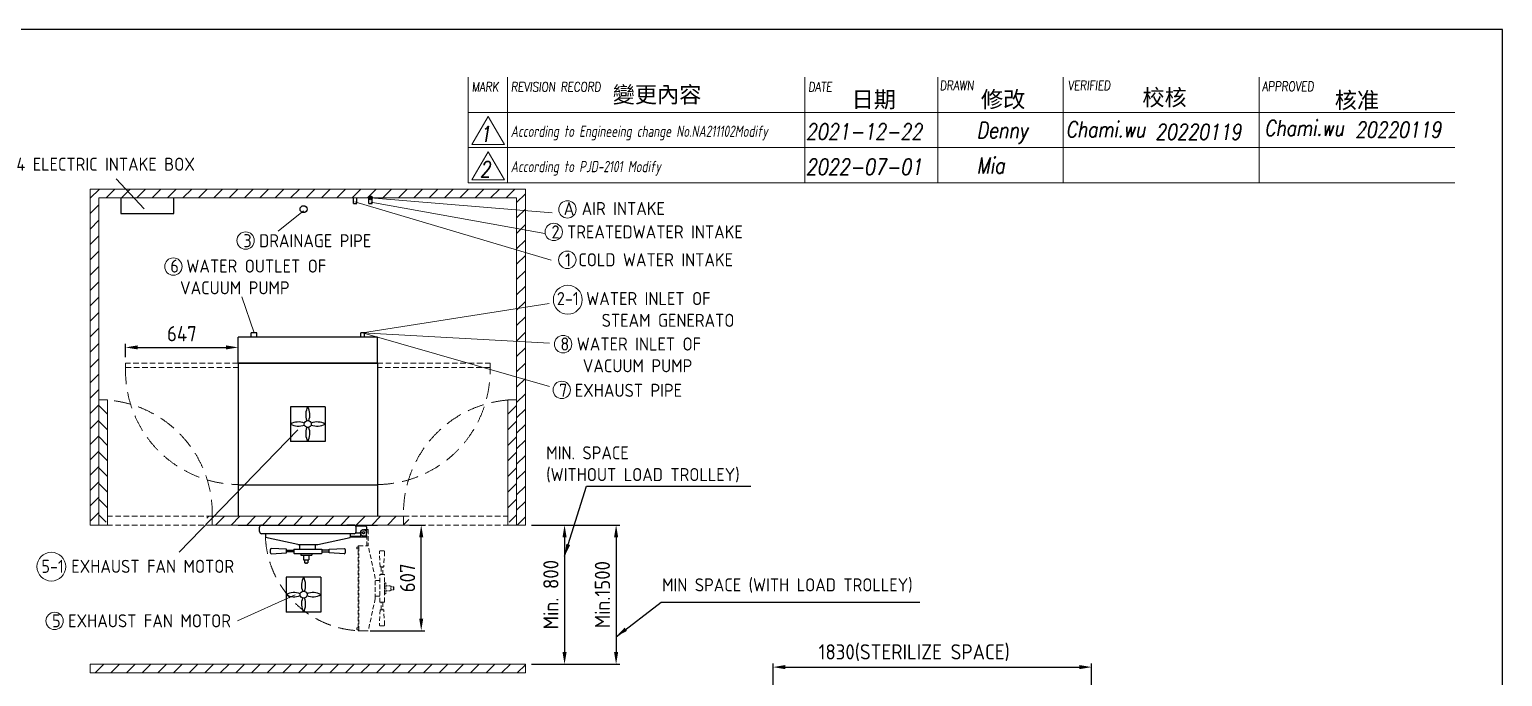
# Model space of a CAD drawing. Header units: millimetres. Extents: x -578208 to -156879, y -40412 to 7119.
# Drawn here: x -165343 to -156879, y -12664 to -8946 of the extents above; entities that cross this region are included whole.
import ezdxf

# ---------------------------------------------------------------- set-up
doc = ezdxf.new("R2010")
doc.units = ezdxf.units.MM
doc.header["$MEASUREMENT"] = 0
doc.linetypes.add('HIDDEN', pattern=[9.525, 6.35, -3.175])
doc.layers.get('0').update_dxf_attribs({"lineweight": 25})
for name, color, linetype, lineweight in [('D', 3, 'Continuous', 13), ('F', 7, 'Continuous', 15), ('H', 2, 'HIDDEN', 15), ('S', 4, 'Continuous', 15), ('T', 4, 'Continuous', 15)]:
    doc.layers.add(name, color=color, linetype=linetype, lineweight=lineweight)
doc.styles.get("Standard").update_dxf_attribs({"font": 'KAIU.TTF'})
doc.styles.add('STU25', font='isocp2.shx')
doc.styles.add('Text', font='romans.shx', dxfattribs={"width": 0.8, "oblique": 10})
doc.dimstyles.new('STU25', dxfattribs={"dimscale": 35, "dimtxt": 2.5, "dimasz": 2, "dimexe": 0.6, "dimexo": 1, "dimgap": 1, "dimtad": 1, "dimdsep": 46, "dimtxsty": 'STU25', "dimcen": 2, "dimazin": 2, "dimtfac": 1, "dimtmove": 0, "dimatfit": 3, "dimfxl": 0, "dimtolj": 1, "dimtzin": 0, "dimarcsym": 0})
doc.dimstyles.new('STU25$7', dxfattribs={"dimscale": 35, "dimtxt": 2.5, "dimasz": 2, "dimexe": 1.25, "dimexo": 0.625, "dimgap": 1, "dimtad": 0, "dimdec": 4, "dimdsep": 46, "dimtxsty": 'STU25', "dimcen": 2.5, "dimazin": 2, "dimtfac": 1, "dimtdec": 4, "dimtmove": 0, "dimatfit": 3, "dimfxl": 0, "dimtolj": 1, "dimtzin": 0, "dimarcsym": 0})

# ---------------------------------------------------------------- blocks, each defined once
blk = doc.blocks.new('*D10')
at = {"layer": 'D', "color": 0, "lineweight": -2}
for p, q in [((-162458.6, -11793.2), (-162247.3, -11793.2)), ((-162268.3, -11863.2), (-162268.3, -12523.2)), ((-162458.6, -12593.2), (-162247.3, -12593.2))]:
    blk.add_line(p, q, dxfattribs=at)
at = {"layer": 'D', "color": 0}
for points in [[(-162256.6, -11863.2), (-162280, -11863.2), (-162268.3, -11793.2)], [(-162280, -12523.2), (-162256.6, -12523.2), (-162268.3, -12593.2)]]:
    blk.add_solid(points, dxfattribs=at)
at = {"layer": 'Defpoints', "color": 0}
for p in [(-162493.6, -11793.2), (-162493.6, -12593.2), (-162268.3, -12593.2)]:
    blk.add_point(p, dxfattribs=at)
at = {"layer": 'D', "color": 0, "insert": (-162347, -12193.2), "char_height": 87.5, "attachment_point": 5, "rotation": 90, "style": 'STU25'}
blk.add_mtext('\\A1;{\\Fisocp2.shx;Min. 800}', dxfattribs=at)
blk = doc.blocks.new('*D11')
at = {"layer": 'D', "color": 0, "lineweight": -2}
for p, q in [((-162458.6, -11793.2), (-161951.2, -11793.2)), ((-161972.2, -11863.2), (-161972.2, -12523.2)), ((-162458.6, -12593.2), (-161951.2, -12593.2))]:
    blk.add_line(p, q, dxfattribs=at)
at = {"layer": 'D', "color": 0}
for points in [[(-161960.5, -11863.2), (-161983.8, -11863.2), (-161972.2, -11793.2)], [(-161983.8, -12523.2), (-161960.5, -12523.2), (-161972.2, -12593.2)]]:
    blk.add_solid(points, dxfattribs=at)
at = {"layer": 'Defpoints', "color": 0}
for p in [(-162493.6, -11793.2), (-162493.6, -12593.2), (-161972.2, -12593.2)]:
    blk.add_point(p, dxfattribs=at)
at = {"layer": 'D', "color": 0, "insert": (-162050.9, -12193.2), "char_height": 87.5, "attachment_point": 5, "rotation": 90, "style": 'STU25'}
blk.add_mtext('\\A1;{\\Fisocp2.shx;Min.1500}', dxfattribs=at)
blk = doc.blocks.new('*D18')
at = {"layer": 'D', "color": 0, "lineweight": -2}
for p, q in [((-164790.6, -10828.2), (-164790.6, -10751.6)), ((-164720.6, -10772.6), (-164213.6, -10772.6)), ((-164143.6, -10828.2), (-164143.6, -10751.6))]:
    blk.add_line(p, q, dxfattribs=at)
at = {"layer": 'D', "color": 0}
for points in [[(-164720.6, -10760.9), (-164720.6, -10784.2), (-164790.6, -10772.6)], [(-164213.6, -10784.2), (-164213.6, -10760.9), (-164143.6, -10772.6)]]:
    blk.add_solid(points, dxfattribs=at)
at = {"layer": 'Defpoints', "color": 0}
for p in [(-164143.6, -10772.6), (-164790.6, -10863.2), (-164143.6, -10863.2)]:
    blk.add_point(p, dxfattribs=at)
at = {"layer": 'D', "color": 0, "insert": (-164467.1, -10693.8), "char_height": 87.5, "attachment_point": 5, "style": 'STU25'}
blk.add_mtext('\\A1;647', dxfattribs=at)
blk = doc.blocks.new('*D19')
at = {"layer": 'D', "color": 0, "lineweight": -2}
for p, q in [((-163158.6, -11793.2), (-163070.9, -11793.2)), ((-163091.9, -12330.6), (-163091.9, -11863.2)), ((-163385.9, -12400.6), (-163070.9, -12400.6))]:
    blk.add_line(p, q, dxfattribs=at)
at = {"layer": 'D', "color": 0}
for points in [[(-163080.2, -11863.2), (-163103.6, -11863.2), (-163091.9, -11793.2)], [(-163103.6, -12330.6), (-163080.2, -12330.6), (-163091.9, -12400.6)]]:
    blk.add_solid(points, dxfattribs=at)
at = {"layer": 'Defpoints', "color": 0}
for p in [(-163193.6, -11793.2), (-163091.9, -11793.2), (-163420.9, -12400.6)]:
    blk.add_point(p, dxfattribs=at)
at = {"layer": 'D', "color": 0, "insert": (-163170.6, -12096.9), "char_height": 87.5, "attachment_point": 5, "rotation": 90, "style": 'STU25'}
blk.add_mtext('\\A1;607', dxfattribs=at)
blk = doc.blocks.new('*D22')
at = {"layer": 'D', "color": 0, "lineweight": -2}
for p, q in [((-161070.3, -12908.2), (-161070.3, -12588.6)), ((-161000.3, -12609.6), (-159310.3, -12609.6)), ((-159240.3, -12908.2), (-159240.3, -12588.6))]:
    blk.add_line(p, q, dxfattribs=at)
at = {"layer": 'D', "color": 0}
for points in [[(-161000.3, -12597.9), (-161000.3, -12621.2), (-161070.3, -12609.6)], [(-159310.3, -12621.2), (-159310.3, -12597.9), (-159240.3, -12609.6)]]:
    blk.add_solid(points, dxfattribs=at)
at = {"layer": 'Defpoints', "color": 0}
for p in [(-159240.3, -12609.6), (-161070.3, -12943.2), (-159240.3, -12943.2)]:
    blk.add_point(p, dxfattribs=at)
at = {"layer": 'D', "color": 0, "insert": (-160259.7, -12526.4), "char_height": 87.5, "attachment_point": 5, "style": 'STU25'}
blk.add_mtext('\\A1;1830(STERILIZE SPACE)', dxfattribs=at)

msp = doc.modelspace()

# ---------------------------------------------------------------- hatches: boundary and pattern name
msp.add_hatch(color=256).paths.add_polyline_path([(-163383.051, -9902.42, 1), (-163383.051, -9923.941, 1)])
at = {"layer": 'H', "ltscale": 5}
h = msp.add_hatch(dxfattribs=at)
h.set_pattern_fill('ANSI31', color=256, scale=500, style=0)
h.set_pattern_definition([(45, (53519.305, 4420.19), (-44.194174, 44.194174), [])])
h.paths.add_polyline_path([(-164993.551, -9863.18), (-164993.551, -11793.18), (-164943.551, -11793.18), (-164943.551, -11743.18), (-164943.551, -9913.18), (-162543.551, -9913.18), (-162543.551, -11743.18), (-162543.551, -11793.18), (-162493.551, -11793.18), (-162493.551, -9863.18)])
h = msp.add_hatch(dxfattribs=at)
h.set_pattern_fill('ANSI31', color=256, scale=20, angle=270, style=0)
h.set_pattern_definition([(315, (69067.4, 4354.68), (44.90128, 44.90128), [])])
h.paths.add_polyline_path([(-164943.551, -11073.965), (-164943.551, -11743.18), (-164918.551, -11786.482), (-164893.551, -11772.048), (-164893.551, -11073.965)])
h = msp.add_hatch(dxfattribs=at)
h.set_pattern_fill('ANSI31', color=256, scale=20, angle=270, style=0)
h.set_pattern_definition([(225, (-396554.5, 4354.68), (-44.90128, 44.90128), [])])
h.paths.add_polyline_path([(-162543.551, -11073.965), (-162543.551, -11743.18), (-162568.551, -11786.482), (-162593.551, -11772.048), (-162593.551, -11073.965)])
h = msp.add_hatch(dxfattribs=at)
h.set_pattern_fill('ANSI31', color=256, scale=20, style=0)
h.set_pattern_definition([(45, (69017.4, 4354.68), (-44.90128, 44.90128), [])])
h.paths.add_polyline_path([(-163162.766, -11793.18), (-163162.766, -11743.18), (-164324.335, -11743.18), (-164324.335, -11793.18)])
h = msp.add_hatch(dxfattribs=at)
h.set_pattern_fill('ANSI31', color=256, scale=20, style=0)
h.set_pattern_definition([(45, (53256.52, 4420.19), (-44.90128, 44.90128), [])])
h.paths.add_polyline_path([(-164993.551, -12593.18), (-164993.551, -12643.18), (-162493.551, -12643.18), (-162493.551, -12593.18)])

# ---------------------------------------------------------------- linework, layer by layer
at = {"linetype": 'Continuous'}
for p, q in [((-163481.717, -9945.555), (-163481.717, -9913.18)), ((-163481.717, -9945.555), (-163461.717, -9945.555)), ((-163461.717, -9945.555), (-163461.717, -9913.18)), ((-163393.051, -9945.555), (-163393.051, -9913.18)), ((-163393.051, -9945.555), (-163373.051, -9945.555)), ((-163373.051, -9945.555), (-163373.051, -9913.18)), ((-163843.551, -11113.18), (-163843.551, -11313.18)), ((-163643.551, -11113.18), (-163843.551, -11113.18)), ((-163643.551, -11113.18), (-163643.551, -11313.18)), ((-163643.551, -11313.18), (-163843.551, -11313.18)), ((-163441.087, -11833.18), (-163441.087, -11863.18)), ((-163416.087, -11823.18), (-163431.087, -11823.18)), ((-163406.087, -11863.18), (-163406.087, -11833.18)), ((-163866.788, -11932.764), (-163953.788, -11928.264)), ((-163866.788, -11953.764), (-163866.788, -11932.764)), ((-163620.313, -11932.764), (-163533.313, -11928.264)), ((-163620.313, -11953.764), (-163620.313, -11932.764)), ((-163500.101, -11857.18), (-163441.087, -11857.18)), ((-163406.087, -11863.18), (-163500.101, -11863.18)), ((-163953.788, -11958.264), (-163866.788, -11953.764)), ((-163866.788, -11938.514), (-163823.551, -11938.514)), ((-163823.551, -11948.014), (-163866.788, -11948.014)), ((-163620.313, -11938.514), (-163663.551, -11938.514)), ((-163663.551, -11948.014), (-163620.313, -11948.014)), ((-163533.313, -11958.264), (-163620.313, -11953.764)), ((-163868.051, -12093.18), (-163868.051, -12293.18)), ((-163668.051, -12093.18), (-163868.051, -12093.18)), ((-163668.051, -12093.18), (-163668.051, -12293.18)), ((-163668.051, -12293.18), (-163868.051, -12293.18))]:
    msp.add_line(p, q, dxfattribs=at)
for p, q in [((-164143.551, -10863.18), (-164143.551, -10713.18)), ((-163343.551, -10713.18), (-164143.551, -10713.18)), ((-164068.551, -10713.18), (-164068.551, -10688.18)), ((-164036.551, -10688.18), (-164068.551, -10688.18)), ((-164036.551, -10713.18), (-164036.551, -10688.18)), ((-163438.551, -10713.18), (-163438.551, -10688.18)), ((-163418.551, -10688.18), (-163438.551, -10688.18)), ((-163418.551, -10713.18), (-163418.551, -10688.18)), ((-163343.551, -10863.18), (-163343.551, -10713.18)), ((-164143.551, -10863.18), (-164143.551, -11563.18)), ((-163343.551, -10863.18), (-164143.551, -10863.18)), ((-164143.551, -10863.18), (-163343.551, -10863.18)), ((-163343.551, -10863.18), (-163343.551, -11563.18)), ((-164143.551, -11563.18), (-164143.551, -11743.18)), ((-164143.551, -11563.18), (-163343.551, -11563.18)), ((-164143.551, -11563.18), (-163343.551, -11563.18)), ((-163343.551, -11563.18), (-163343.551, -11743.18)), ((-164143.551, -11793.18), (-163343.551, -11793.18)), ((-164021.051, -11831.18), (-164021.051, -11805.18)), ((-163477.102, -11843.143), (-164009.999, -11843.143)), ((-164009.051, -11793.18), (-163968.551, -11793.18)), ((-163988.551, -11793.18), (-163498.551, -11793.18)), ((-163987.001, -11843.143), (-163987.001, -11864.351)), ((-163478.051, -11793.18), (-163518.551, -11793.18)), ((-163500.101, -11843.143), (-163500.101, -11863.18)), ((-163466.051, -11838.18), (-163466.051, -11798.18)), ((-163466.051, -11798.18), (-163412.087, -11798.18)), ((-163466.051, -11831.18), (-163466.051, -11805.18)), ((-163466.051, -11838.18), (-163446.087, -11838.18)), ((-163446.087, -11798.18), (-163412.087, -11798.18)), ((-163446.087, -11838.18), (-163443.661, -11838.18)), ((-163406.087, -11804.18), (-163406.087, -11837.18)), ((-163801.051, -11905.18), (-163987.001, -11864.351)), ((-163823.551, -11931.514), (-163823.551, -11955.014)), ((-163823.551, -11931.514), (-163663.551, -11931.514)), ((-163801.051, -11905.18), (-163686.051, -11905.18)), ((-163788.551, -11931.514), (-163788.551, -11905.18)), ((-163698.551, -11931.514), (-163698.551, -11905.18)), ((-163686.051, -11905.18), (-163500.101, -11864.351)), ((-163663.551, -11931.514), (-163663.551, -11955.014)), ((-163500.101, -11864.351), (-163500.365, -11863.18)), ((-163500.365, -11863.18), (-163500.101, -11863.18)), ((-163500.365, -11863.18), (-163500.101, -11864.351)), ((-163500.101, -11863.18), (-163500.101, -11864.351)), ((-163821.051, -11957.514), (-163666.051, -11957.514)), ((-163784.551, -11957.414), (-163784.551, -11965.514)), ((-163784.551, -11957.514), (-163721.051, -11957.514)), ((-163784.551, -11965.514), (-163721.051, -11965.514)), ((-163767.801, -11965.514), (-163767.801, -11994.014)), ((-163767.801, -11994.014), (-163737.801, -11994.014)), ((-163761.301, -12010.014), (-163761.301, -11994.014)), ((-163761.301, -12010.014), (-163744.301, -12010.014)), ((-163759.301, -12012.014), (-163761.301, -12010.014)), ((-163746.301, -12012.014), (-163759.301, -12012.014)), ((-163746.301, -12012.014), (-163744.301, -12010.014)), ((-163744.301, -11994.014), (-163744.301, -12010.014)), ((-163737.801, -11965.514), (-163737.801, -11994.014)), ((-163721.051, -11957.514), (-163721.051, -11965.514))]:
    msp.add_line(p, q)
msp.add_lwpolyline([(-164817.353, -9913.18), (-164817.353, -10002.778), (-164512.665, -10002.778), (-164512.665, -9913.18)], dxfattribs=at)
for centre, radius in [((-163383.051, -9913.18), 10.761), ((-163768.051, -9978.18), 20), ((-163743.551, -11213.18), 20), ((-163743.551, -11213.18), 20), ((-163743.551, -11213.18), 20), ((-163743.551, -11213.18), 20), ((-163423.587, -11837.18), 6.45), ((-163423.587, -11837.18), 6.4), ((-163768.051, -12193.18), 20), ((-163768.051, -12193.18), 20), ((-163768.051, -12193.18), 20), ((-163768.051, -12193.18), 20)]:
    msp.add_circle(centre, radius)
for centre, radius, start, end in [((-163662.526, -11159.056), 93.11, 150.4818019, 201.9770324), ((-163824.575, -11159.056), 93.11, 338.0229676, 29.5181981), ((-163797.675, -11294.205), 93.11, 68.0229676, 119.5181981), ((-163797.675, -11132.156), 93.11, 240.4818019, 291.9770324), ((-163662.526, -11267.305), 93.11, 158.0229676, 209.5181981), ((-163824.575, -11267.305), 93.11, 330.4818019, 21.9770324), ((-163689.426, -11294.205), 93.11, 60.4818019, 111.9770324), ((-163689.426, -11132.156), 93.11, 248.0229676, 299.5181981), ((-164009.051, -11805.18), 12, 90, 180), ((-164009.051, -11831.18), 12, 180, 270), ((-163478.051, -11805.18), 12, 0, 90), ((-163478.051, -11831.18), 12, 270, 0), ((-163443.661, -11841.18), 3, 30.9007102, 90), ((-163412.087, -11804.18), 6, 0, 90), ((-163821.051, -11955.014), 2.5, 180, 270), ((-163757.051, -12006.616), 5.442, 218.6476153, 231.3523847), ((-163757.051, -12006.616), 5.442, 262.77462, 321.3523847), ((-163748.551, -12006.616), 5.442, 218.6476153, 277.22538), ((-163748.551, -12006.616), 5.442, 308.6476153, 321.3523847), ((-163666.051, -11955.014), 2.5, 270, 0), ((-163687.026, -12139.056), 93.11, 150.4818019, 201.9770324), ((-163849.075, -12139.056), 93.11, 338.0229676, 29.5181981), ((-163822.175, -12274.205), 93.11, 68.0229676, 119.5181981), ((-163713.926, -12274.205), 93.11, 60.4818019, 111.9770324), ((-163822.175, -12112.156), 93.11, 240.4818019, 291.9770324), ((-163687.026, -12247.305), 93.11, 158.0229676, 209.5181981), ((-163849.075, -12247.305), 93.11, 330.4818019, 21.9770324), ((-163713.926, -12112.156), 93.11, 248.0229676, 299.5181981)]:
    msp.add_arc(centre, radius, start, end)
for centre, radius, start, end in [((-163431.087, -11833.18), 10, 90, 180), ((-163416.087, -11833.18), 10, 0, 90), ((-163904.015, -11943.264), 55.773, 168.6471146, 191.3528854), ((-163953.788, -11933.271), 5.007, 90, 168.6471146), ((-163533.313, -11933.271), 5.007, 11.3528854, 90), ((-163583.086, -11943.264), 55.773, 348.6471146, 11.3528854), ((-163953.788, -11953.258), 5.007, 191.3528854, 275.9218723), ((-163533.313, -11953.258), 5.007, 264.0781277, 348.6471146)]:
    msp.add_arc(centre, radius, start, end, dxfattribs=at)
at = {"layer": 'D'}
for p, q in [((-164684.36, -9976.283), (-164843.959, -9803.029)), ((-163383.051, -9913.18), (-162340.292, -9998.717)), ((-164052.551, -10688.18), (-164122.114, -10481.236)), ((-163428.551, -10688.18), (-162356.711, -10520.819)), ((-163428.551, -10688.18), (-162355.164, -10748.627)), ((-163428.551, -10688.18), (-162354.863, -10997.664)), ((-163800.016, -11246.141), (-164481.698, -11949.696)), ((-163816.941, -12194.037), (-164147.353, -12343.09))]:
    msp.add_line(p, q, dxfattribs=at)
at = {"layer": 'D', "linetype": 'Continuous'}
for p, q in [((-163472.942, -9935.302), (-162345.848, -10270.692)), ((-163382.111, -9938.037), (-162381.817, -10118.699)), ((-163768.051, -9987.616), (-163912.886, -10105.59))]:
    msp.add_line(p, q, dxfattribs=at)
at = {"layer": 'D'}
for centre, radius in [((-162251.671, -9979.861), 50), ((-162330.182, -10109.197), 50), ((-164100.932, -10158.474), 50), ((-162252.557, -10269.337), 50), ((-164515.794, -10307.954), 50), ((-162249.895, -10498.624), 82.93), ((-162276.516, -10753.921), 50), ((-162284.417, -11016.62), 50), ((-165217.264, -12032.381), 82.93), ((-165198.489, -12344.06), 50)]:
    msp.add_circle(centre, radius, dxfattribs=at)
at = {"layer": 'Defpoints', "color": 6}
msp.add_lwpolyline([(-170064.118, -8945.644), (-170064.118, -18215.644), (-156879.118, -18215.644), (-156879.118, -8945.644)], close=True, dxfattribs=at)
at = {"layer": 'F'}
msp.add_line((-162821.309, -9219.665), (-162821.309, -9827.165), dxfattribs=at)
at = {"layer": 'F', "color": 7}
for p, q in [((-162596.309, -9219.665), (-162596.309, -9827.165)), ((-160888.139, -9827.165), (-160888.139, -9219.665)), ((-160123.139, -9827.165), (-160123.139, -9219.665)), ((-159403.139, -9827.165), (-159403.139, -9219.665)), ((-158278.139, -9827.165), (-158278.139, -9219.665)), ((-157153.139, -9422.165), (-162821.309, -9422.165)), ((-162821.309, -9624.665), (-157153.139, -9624.665)), ((-162821.309, -9827.165), (-157153.139, -9827.165))]:
    msp.add_line(p, q, dxfattribs=at)
for points in [[(-162707.093, -9445.579), (-162800.584, -9607.51), (-162613.603, -9607.51)], [(-162707.093, -9648.079), (-162800.584, -9810.01), (-162613.603, -9810.01)]]:
    msp.add_lwpolyline(points, close=True, dxfattribs=at)
at = {"layer": 'H', "ltscale": 5}
for p, q in [((-164143.551, -10863.18), (-164790.551, -10863.18)), ((-164790.551, -10863.18), (-164790.551, -10888.18)), ((-164790.551, -10888.18), (-164143.551, -10888.18)), ((-163343.551, -10863.18), (-162696.551, -10863.18)), ((-162696.551, -10888.18), (-163343.551, -10888.18)), ((-162696.551, -10863.18), (-162696.551, -10888.18)), ((-164293.551, -11743.18), (-164893.551, -11743.18)), ((-163192.766, -11743.18), (-162593.551, -11743.18)), ((-164293.551, -11793.18), (-164893.551, -11793.18)), ((-163192.766, -11793.18), (-162593.551, -11793.18))]:
    msp.add_line(p, q, dxfattribs=at)
at = {"layer": 'H'}
for p, q in [((-164943.551, -11743.18), (-164943.551, -11793.18)), ((-162543.551, -11743.18), (-162543.551, -11793.18)), ((-164943.551, -11793.18), (-164993.551, -11793.18)), ((-162543.551, -11793.18), (-162493.551, -11793.18)), ((-163303.253, -12188.894), (-163303.253, -12125.394)), ((-163303.253, -12125.394), (-163295.253, -12125.394)), ((-163295.253, -12188.894), (-163295.253, -12125.394)), ((-163295.253, -12142.144), (-163266.753, -12142.144)), ((-163295.253, -12172.144), (-163266.753, -12172.144)), ((-163266.753, -12172.144), (-163266.753, -12142.144)), ((-163266.753, -12148.644), (-163250.753, -12148.644)), ((-163250.753, -12165.644), (-163266.753, -12165.644)), ((-163250.753, -12165.644), (-163250.753, -12148.644)), ((-163248.753, -12150.644), (-163250.753, -12148.644)), ((-163248.753, -12163.644), (-163250.753, -12165.644)), ((-163248.753, -12150.644), (-163248.753, -12163.644)), ((-163303.353, -12188.894), (-163295.253, -12188.894))]:
    msp.add_line(p, q, dxfattribs=at)
at = {"layer": 'H', "ltscale": 4}
for p, q in [((-163437.587, -11829.68), (-163437.587, -11844.68)), ((-163397.587, -11819.68), (-163427.587, -11819.68)), ((-163397.587, -11819.68), (-163397.587, -11913.694)), ((-163461.587, -11920.644), (-163450.587, -11919.798)), ((-163461.587, -11929.644), (-163461.587, -11920.644)), ((-163461.587, -11929.644), (-163450.587, -11930.49)), ((-163453.837, -11913.644), (-163454.587, -11914.394)), ((-163454.587, -11920.106), (-163454.587, -11914.394)), ((-163454.587, -12384.106), (-163454.587, -11930.183)), ((-163453.837, -11913.644), (-163450.587, -11913.644)), ((-163450.587, -11913.644), (-163450.587, -11915.144)), ((-163450.587, -12400.594), (-163450.587, -11913.694)), ((-163450.587, -11913.694), (-163396.416, -11913.694)), ((-163427.587, -11854.68), (-163397.587, -11854.68)), ((-163403.587, -11913.694), (-163403.587, -11854.68)), ((-163355.587, -12099.644), (-163396.416, -11913.694)), ((-163328.003, -12033.907), (-163332.503, -11946.907)), ((-163302.503, -11946.907), (-163307.003, -12033.907)), ((-163355.587, -12214.644), (-163355.587, -12099.644)), ((-163329.253, -12237.144), (-163329.253, -12077.144)), ((-163329.253, -12077.144), (-163305.753, -12077.144)), ((-163307.003, -12033.907), (-163328.003, -12033.907)), ((-163322.253, -12033.907), (-163322.253, -12077.144)), ((-163312.753, -12077.144), (-163312.753, -12033.907)), ((-163303.253, -12234.644), (-163303.253, -12079.644)), ((-163329.253, -12112.144), (-163355.587, -12112.144)), ((-163355.587, -12214.644), (-163396.416, -12400.594)), ((-163328.936, -12202.144), (-163355.587, -12202.144)), ((-163329.253, -12237.144), (-163305.753, -12237.144)), ((-163322.253, -12280.382), (-163322.253, -12237.144)), ((-163312.753, -12237.144), (-163312.753, -12280.382)), ((-163328.003, -12280.382), (-163332.503, -12367.382)), ((-163307.003, -12280.382), (-163328.003, -12280.382)), ((-163302.503, -12367.382), (-163307.003, -12280.382)), ((-163461.587, -12384.644), (-163450.587, -12383.798)), ((-163461.587, -12393.644), (-163461.587, -12384.644)), ((-163461.587, -12393.644), (-163450.587, -12394.49)), ((-163454.587, -12399.894), (-163454.587, -12394.183)), ((-163453.837, -12400.644), (-163454.587, -12399.894)), ((-163453.837, -12400.644), (-163450.587, -12400.644)), ((-163450.587, -12400.644), (-163450.587, -12399.144)), ((-163450.587, -12400.594), (-163396.416, -12400.594))]:
    msp.add_line(p, q, dxfattribs=at)
msp.add_circle((-163423.587, -11837.18), 6.4, dxfattribs=at)
at = {"layer": 'H', "ltscale": 15}
for centre, radius, start, end in [((-164136.313, -10906.183), 654.485, 178.4237532, 269.3663926), ((-163350.788, -10906.183), 654.485, 270.6336074, 1.5762468), ((-164946.162, -11726.535), 653.608, 358.5407222, 85.3830663), ((-162540.831, -11725.866), 652.949, 94.631157, 181.5194828), ((-163423.587, -11837.18), 564.069, 182.7609377, 272.7609377)]:
    msp.add_arc(centre, radius, start, end, dxfattribs=at)
at = {"layer": 'H', "ltscale": 4}
for centre, radius, start, end in [((-163427.587, -11829.68), 10, 90, 180), ((-163427.587, -11844.68), 10, 180, 270), ((-163327.496, -11946.907), 5.007, 101.3528854, 180), ((-163317.503, -11996.679), 55.773, 78.6471146, 101.3528854), ((-163307.509, -11946.907), 5.007, 354.0781277, 78.6471146), ((-163305.753, -12079.644), 2.5, 0, 90), ((-163305.753, -12234.644), 2.5, 270, 0), ((-163327.496, -12367.382), 5.007, 180, 258.6471146), ((-163317.503, -12317.609), 55.773, 258.6471146, 281.3528854), ((-163307.509, -12367.382), 5.007, 281.3528854, 5.9218723)]:
    msp.add_arc(centre, radius, start, end, dxfattribs=at)
at = {"layer": 'H'}
for centre, start, end in [((-163254.151, -12152.894), 38.6476153, 51.3523847), ((-163254.151, -12152.894), 308.6476153, 7.22538), ((-163254.151, -12161.394), 352.77462, 51.3523847), ((-163254.151, -12161.394), 308.6476153, 321.3523847)]:
    msp.add_arc(centre, 5.442, start, end, dxfattribs=at)
at = {"layer": 'S', "linetype": 'Continuous'}
for p, q in [((-164993.551, -9863.18), (-162493.551, -9863.18)), ((-164993.551, -9863.18), (-164993.551, -11793.18)), ((-162493.551, -9863.18), (-162493.551, -11793.18)), ((-164943.551, -9913.18), (-164943.551, -11743.18)), ((-164943.551, -9913.18), (-162543.551, -9913.18)), ((-162543.551, -9913.18), (-162543.551, -11743.18)), ((-164293.551, -11743.18), (-163192.766, -11743.18)), ((-164993.551, -11793.18), (-164914.683, -11793.18)), ((-164893.551, -11793.18), (-164993.551, -11793.18)), ((-164293.551, -11793.18), (-163192.766, -11793.18)), ((-162593.551, -11793.18), (-162493.551, -11793.18))]:
    msp.add_line(p, q, dxfattribs=at)
at = {"layer": 'S'}
for p, q in [((-164943.551, -11073.965), (-164943.551, -11743.18)), ((-164893.551, -11073.965), (-164943.551, -11073.965)), ((-164893.551, -11793.18), (-164893.551, -11073.965)), ((-162593.551, -11793.18), (-162593.551, -11073.965)), ((-162593.551, -11073.965), (-162543.551, -11073.965)), ((-164293.551, -11793.18), (-164293.551, -11743.18)), ((-163192.766, -11793.18), (-163192.766, -11743.18)), ((-164993.551, -12593.18), (-162493.551, -12593.18)), ((-164993.551, -12593.18), (-164993.551, -12643.18)), ((-162493.551, -12593.18), (-162493.551, -12643.18)), ((-164993.551, -12643.18), (-162493.551, -12643.18))]:
    msp.add_line(p, q, dxfattribs=at)

# ---------------------------------------------------------------- texts
at = {"layer": 'D', "color": 11, "char_height": 75, "attachment_point": 1}
for s, insert in [('{\\Fisocp2.shx;\\C3;4 ELECTRIC INTAKE BOX}', (-165417.419, -9682.501)), ('{\\Fisocp2.shx;\\C3;A AIR INTAKE}', (-162273.387, -9937.218)), ('{\\Fisocp3.shx;\\C3;2 \\Fisocp2.shx;TREATEDWATER INTAKE}', (-162343.095, -10071.444)), ('{\\Fisocp2.shx;\\C3;3 DRAINAGE PIPE}', (-164113.383, -10122.08)), ('{\\Fisocp2.shx;\\C3;1 COLD WATER INTAKE}', (-162265.471, -10231.584)), ('{\\Fisocp2.shx;\\C3;6 WATER OUTLET OF \\P\\f???|b0|i0|c0|p65;  \\Fisocp2.shx;VACUUM PUMP}', (-164533.243, -10267.676)), ('{\\Fisocp2.shx|c136;\\C3;2-1 WATER INLET OF \\P      STEAM GENERATO}', (-162312.473, -10454.541)), ('{\\Fisocp2.shx|c136;\\C3;8 WATER INLET OF \\P   VACUUM PUMP}', (-162292.211, -10715.581)), ('{\\Fisocp2.shx;\\C3;7 EXHAUST PIPE}', (-162299.721, -10981.752)), ('{\\Fisocp2.shx|c136;\\C3;MIN. SPACE \\P(WITHOUT LOAD TROLLEY)}', (-162373.6, -11340.826)), ('{\\Fisocp2.shx;\\C3;5-1 EXHAUST FAN MOTOR}', (-165274, -11993.118)), ('{\\Fisocp2.shx;\\C3;MIN SPACE (WITH LOAD TROLLEY)}', (-161707.949, -12099.575)), ('{\\Fisocp2.shx;\\C3;5 EXHAUST FAN MOTOR}', (-165212.502, -12306.109))]:
    msp.add_mtext(s, dxfattribs=dict(at, insert=insert))
at = {"layer": 'F', "color": 1, "lineweight": 15, "style": 'Text', "oblique": 5, "width": 0.8}
for s, p in [('MARK', (-162801.407, -9302.149)), ('REVISION RECORD', (-162576.407, -9302.149)), ('DATE', (-160868.237, -9302.149)), ('DRAWN', (-160112.601, -9294.045)), ('VERIFIED', (-159376.131, -9294.158)), ('APPROVED', (-158260.992, -9299.506))]:
    msp.add_text(s, height=54, dxfattribs=at).set_placement(p)
at = {"layer": 'F', "lineweight": -3}
for s, p in [('變更內容', (-161991.975, -9366.633)), ('日期', (-160619.206, -9394.504)), ('修改', (-159876.01, -9393.982)), ('校核', (-158948.356, -9382.908)), ('核准', (-157843.048, -9399.203))]:
    msp.add_text(s, height=93.4085, dxfattribs=at).set_placement(p)
at = {"layer": 'T', "lineweight": 20, "style": 'Text', "oblique": 10, "width": 0.8}
for s, height, p in [('Denny', 92, (-159900.447, -9570.394)), ('Chami.wu', 90, (-159388.217, -9564.753)), ('Chami.wu', 90, (-158247.222, -9556.564)), ('20220119', 90, (-157725.58, -9566.671)), ('1', 90, (-162755.558, -9591.467)), ('2021-12-22', 92, (-160882.152, -9578.658)), ('20220119', 90, (-158874.086, -9578.928)), ('2', 90, (-162755.558, -9793.967)), ('2022-07-01', 92, (-160882.152, -9781.158)), ('Mia', 92, (-159900.447, -9772.894))]:
    msp.add_text(s, height=height, dxfattribs=at).set_placement(p)
at = {"layer": 'T', "linetype": 'Continuous', "lineweight": 20, "char_height": 65, "attachment_point": 1, "style": 'Text'}
for s, insert in [('{\\Fisocp2.shx|c136;According to Engineeing change No.NA211102Modify}', (-162577.625, -9498.222)), ('{\\Fisocp2.shx|c136;According to PJD-2101 Modify}', (-162577.625, -9700.722))]:
    msp.add_mtext(s, dxfattribs=dict(at, insert=insert))

# ---------------------------------------------------------------- dimensions: what is measured, and where the dimension line sits
at = {"layer": 'D'}
dim = msp.add_linear_dim(base=(-164143.551, -10772.574), p1=(-164790.551, -10863.18), p2=(-164143.551, -10863.18), dimstyle='STU25', dxfattribs=at)
dim.commit()
dim.dimension.update_dxf_attribs({"geometry": '*D18', "text_midpoint": (-164467.051, -10693.824)})
dim = msp.add_linear_dim(base=(-163091.893, -11793.18), p1=(-163420.916, -12400.594), p2=(-163193.551, -11793.18), angle=90, dimstyle='STU25', override={"dimdec": 0}, dxfattribs=at)
dim.commit()
dim.dimension.update_dxf_attribs({"geometry": '*D19', "text_midpoint": (-163170.643, -12096.887)})
for base, text, picture, middle in [((-162268.285, -12593.18), '{\\Fisocp2.shx;Min. <>}', '*D10', (-162268.285, -12193.18)), ((-161972.18, -12593.18), '{\\Fisocp2.shx;Min.1500}', '*D11', (-161972.18, -12193.18))]:
    dim = msp.add_linear_dim(base=base, p1=(-162493.551, -11793.18), p2=(-162493.551, -12593.18), angle=90, text=text, dimstyle='STU25', dxfattribs=at)
    dim.commit()
    dim.dimension.update_dxf_attribs({"geometry": picture, "text_midpoint": middle, "dimtype": 160})
dim = msp.add_linear_dim(base=(-159240.339, -12609.558), p1=(-161070.339, -12943.247), p2=(-159240.339, -12943.247), text='<>(STERILIZE SPACE)', dimstyle='STU25', dxfattribs=at)
dim.commit()
dim.dimension.update_dxf_attribs({"geometry": '*D22', "text_midpoint": (-160259.656, -12609.558), "dimtype": 160})

# ---------------------------------------------------------------- leaders
for points in [[(-162268.285, -11971.36), (-162141.612, -11570.432), (-161197.228, -11570.432)], [(-161972.18, -12434.84), (-161712.903, -12237.009), (-160227.333, -12237.009)]]:
    msp.add_leader(points, dimstyle='STU25$7', override={"dimgap": 1, "dimtad": 0}, dxfattribs=at)

doc.saveas('drawing.dxf')
